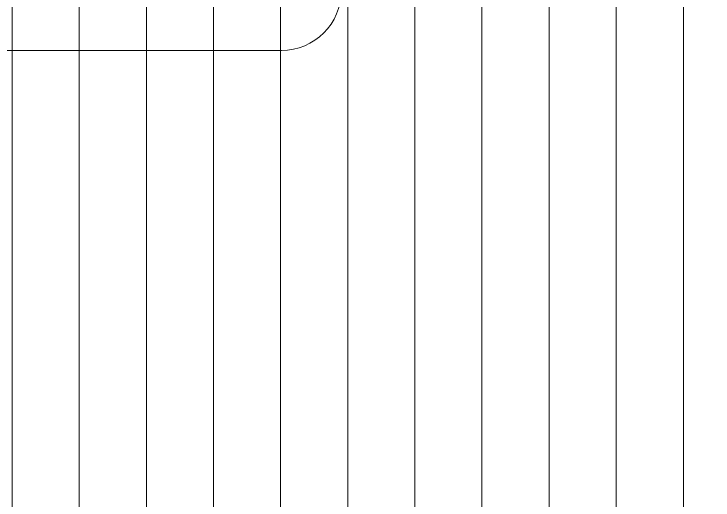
# Model space of a CAD drawing. Header units: metres. Extents: x -2362 to -2010, y -1 to 30.
# Drawn here: x -2191.703 to -2189.832, y 7.79 to 9.091 of the extents above; entities that cross this region are included whole.
import ezdxf

# ---------------------------------------------------------------- set-up
doc = ezdxf.new("R2010")
doc.units = ezdxf.units.M
doc.layers.add('A-ANNO-KEYN', color=231, linetype='Continuous', lineweight=5)
doc.layers.add('A-WALL-PATT', color=111, linetype='Continuous', lineweight=5)

# ---------------------------------------------------------------- blocks, each defined once
blk = doc.blocks.new('T-Keynote-ANZRS - Keynote Value _2mm Opaque_ box-1903833-SOUTH EAST - PART A')
at = {"layer": 'A-ANNO-KEYN'}
blk.add_line((-987.9896, 11.4245), (-985.4908, 11.4245), dxfattribs=at)
blk.add_arc((-985.4908, 11.5845), 0.16, 270, 360, dxfattribs=at)

msp = doc.modelspace()

# ---------------------------------------------------------------- hatches: boundary and pattern name
at = {"layer": 'A-WALL-PATT'}
h = msp.add_hatch(dxfattribs=at)
h.set_pattern_fill('FP_65', color=256, style=0, pattern_type=2)
h.set_pattern_definition([(90, (-2125.7768, 7.64), (-0.17965, 1e-17), [])])
h.paths.add_polyline_path([(-2214.1589, 7.64), (-2211.1669, 7.64), (-2211.1671, 10.0164), (-2211.8486, 10.3855), (-2211.8594, 10.3955), (-2211.8657, 10.4085), (-2211.8669, 10.4237), (-2211.8669, 10.7014), (-2214.0587, 10.741), (-2214.0587, 10.75), (-2214.1589, 10.7518), (-2214.1589, 7.676)])
h.paths.add_polyline_path([(-2166.2063, 7.64), (-2164.3325, 7.64), (-2164.3327, 9.2164), (-2165.0142, 9.5855), (-2165.025, 9.5955), (-2165.0313, 9.6085), (-2165.0324, 9.6237), (-2165.0324, 9.8561), (-2174.6839, 10.0303), (-2174.6837, 9.7783), (-2173.9966, 9.404), (-2173.9914, 9.3992), (-2173.9851, 9.3862), (-2173.9839, 9.3547), (-2173.9839, 7.64), (-2168.16, 7.64)])
h.paths.add_polyline_path([(-2164.1828, 7.64), (-2164.1528, 7.64), (-2164.1531, 9.2102), (-2164.1828, 9.2263), (-2164.1828, 7.676)])
h.paths.add_polyline_path([(-2164.0032, 7.64), (-2159.258, 7.64), (-2159.2583, 9.1164), (-2159.9398, 9.4855), (-2159.9506, 9.4955), (-2159.9568, 9.5085), (-2159.958, 9.5237), (-2159.958, 9.7645), (-2164.7032, 9.8502), (-2164.7029, 9.6783), (-2164.0158, 9.304), (-2164.0083, 9.2944), (-2164.0044, 9.2862), (-2164.0032, 9.2547), (-2164.0032, 7.676)])
h.paths.add_polyline_path([(-2211.0172, 7.64), (-2210.9872, 7.64), (-2210.9875, 10.0102), (-2211.0172, 10.0263), (-2211.0172, 7.676)])
h.paths.add_polyline_path([(-2210.8376, 7.64), (-2202.8463, 7.64), (-2202.8466, 9.8102), (-2203.5281, 10.1793), (-2203.5389, 10.1893), (-2203.5451, 10.2023), (-2203.5463, 10.2175), (-2203.5463, 10.5512), (-2211.5376, 10.6955), (-2211.5373, 10.4783), (-2210.8502, 10.104), (-2210.845, 10.0992), (-2210.8388, 10.0862), (-2210.8376, 10.0547), (-2210.8376, 7.676)])
h.paths.add_polyline_path([(-2149.646, 7.64), (-2149.646, 9.5784), (-2154.6768, 9.6692), (-2154.6766, 9.4883), (-2153.9895, 9.114), (-2153.9842, 9.1092), (-2153.978, 9.0962), (-2153.9768, 9.0647), (-2153.9768, 7.64), (-2150.5764, 7.64)])
h.paths.add_polyline_path([(-2174.1336, 7.64), (-2174.1338, 9.3102), (-2174.1636, 9.3263), (-2174.1636, 7.64)])
h.paths.add_polyline_path([(-2174.3132, 7.64), (-2174.3135, 9.3164), (-2174.998, 9.6883), (-2175.0058, 9.6955), (-2175.012, 9.7085), (-2175.0132, 9.7237), (-2175.0132, 10.0362), (-2184.834, 10.2135), (-2184.8338, 9.9283), (-2184.1467, 9.554), (-2184.1415, 9.5492), (-2184.1353, 9.5362), (-2184.1341, 9.5047), (-2184.1341, 7.64), (-2174.5096, 7.64)])
h.paths.add_polyline_path([(-2158.9287, 7.64), (-2154.3061, 7.64), (-2154.3064, 9.0264), (-2154.9879, 9.3955), (-2154.9987, 9.4055), (-2155.0049, 9.4185), (-2155.0061, 9.4379), (-2155.0061, 9.6751), (-2159.6287, 9.7586), (-2159.6285, 9.5783), (-2158.9414, 9.204), (-2158.9362, 9.1992), (-2158.9299, 9.1862), (-2158.9287, 9.1547), (-2158.9287, 7.676)])
h.paths.add_polyline_path([(-2159.1084, 7.64), (-2159.0784, 7.64), (-2159.0786, 9.1102), (-2159.1084, 9.1263), (-2159.1084, 7.676)])
h.paths.add_polyline_path([(-2202.6967, 7.64), (-2202.6667, 7.64), (-2202.6669, 9.8102), (-2202.6967, 9.8263), (-2202.6967, 7.676)])
h.paths.add_polyline_path([(-2202.517, 7.64), (-2193.7883, 7.64), (-2193.7885, 9.6364), (-2194.4701, 10.0055), (-2194.4809, 10.0155), (-2194.4871, 10.0285), (-2194.4883, 10.0437), (-2194.4883, 10.3878), (-2203.217, 10.5453), (-2203.2168, 10.2783), (-2202.5297, 9.904), (-2202.5245, 9.8992), (-2202.5182, 9.8862), (-2202.517, 9.8547), (-2202.517, 7.676)])
h.paths.add_polyline_path([(-2184.4633, 7.64), (-2184.4636, 9.4664), (-2185.1451, 9.8355), (-2185.1559, 9.8455), (-2185.1621, 9.8585), (-2185.1633, 9.8784), (-2185.1633, 10.2194), (-2194.159, 10.3818), (-2194.1587, 10.0983), (-2193.4716, 9.724), (-2193.4664, 9.7192), (-2193.4602, 9.7062), (-2193.459, 9.6747), (-2193.459, 7.64), (-2184.5225, 7.64)])
h.paths.add_polyline_path([(-2184.2837, 7.64), (-2184.2839, 9.4602), (-2184.3137, 9.4763), (-2184.3137, 7.64)])
h.paths.add_polyline_path([(-2154.1265, 7.64), (-2154.1267, 9.0202), (-2154.1565, 9.0363), (-2154.1565, 7.64)])
h.paths.add_polyline_path([(-2193.6386, 7.64), (-2193.6086, 7.64), (-2193.6089, 9.6302), (-2193.6386, 9.6463), (-2193.6386, 7.676)])
h.paths.add_polyline_path([(-2191.7491, 7.94), (-2192.8838, 7.94), (-2192.8838, 8.74), (-2191.7491, 8.74), (-2191.7491, 8.1165)])
h.paths.add_polyline_path([(-2154.8264, 9.4784), (-2154.8264, 9.6719), (-2154.8565, 9.6724), (-2154.8562, 9.4945), (-2154.8321, 9.4815)])
h.paths.add_polyline_path([(-2159.7784, 9.5684), (-2159.7784, 9.7613), (-2159.8084, 9.7618), (-2159.8081, 9.5845), (-2159.7841, 9.5715)])
h.paths.add_polyline_path([(-2164.8528, 9.6684), (-2164.8528, 9.8529), (-2164.8828, 9.8534), (-2164.8826, 9.6845), (-2164.8585, 9.6715)])
h.paths.add_polyline_path([(-2174.8336, 9.7684), (-2174.8336, 10.033), (-2174.8636, 10.0335), (-2174.8633, 9.7845), (-2174.8393, 9.7715)])
h.paths.add_polyline_path([(-2184.9837, 9.9184), (-2184.9837, 10.2162), (-2185.0137, 10.2167), (-2185.0134, 9.9345), (-2184.9894, 9.9215)])
h.paths.add_polyline_path([(-2194.3086, 10.0884), (-2194.3086, 10.3845), (-2194.3386, 10.3851), (-2194.3384, 10.1045), (-2194.3143, 10.0915)])
h.paths.add_polyline_path([(-2203.3667, 10.2622), (-2203.3667, 10.548), (-2203.3967, 10.5485), (-2203.3964, 10.2783), (-2203.3724, 10.2653)])
h.paths.add_polyline_path([(-2211.6872, 10.4684), (-2211.6872, 10.6982), (-2211.7172, 10.6987), (-2211.717, 10.4845), (-2211.6929, 10.4715)])

# ---------------------------------------------------------------- block references
at = {"layer": 'A-ANNO-KEYN'}
msp.add_blockref('T-Keynote-ANZRS - Keynote Value _2mm Opaque_ box-1903833-SOUTH EAST - PART A', (-1205.4964, -2.431), dxfattribs=at)

doc.saveas('drawing.dxf')
